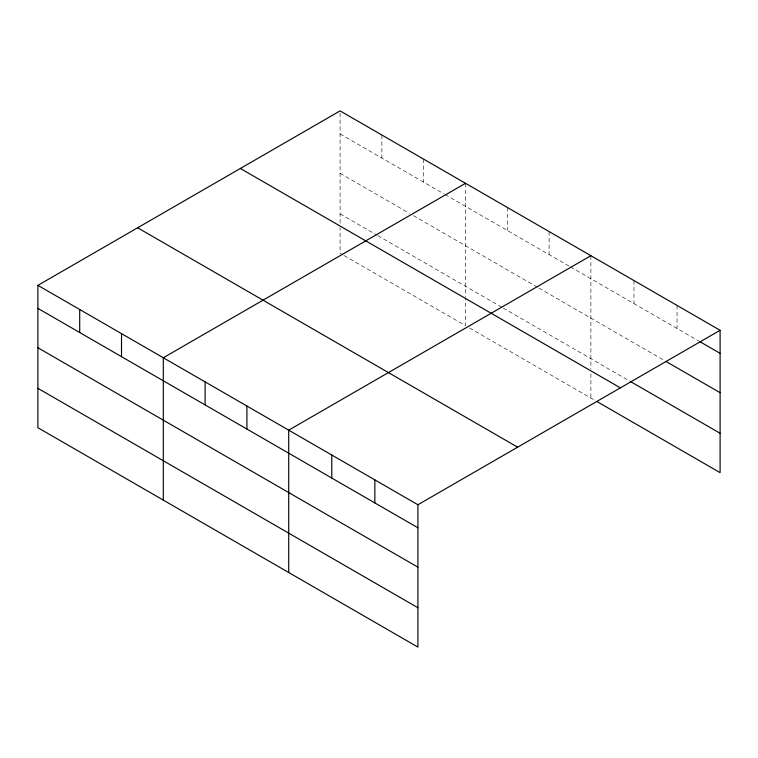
<?xml version="1.0" encoding="UTF-8"?>
<svg xmlns="http://www.w3.org/2000/svg" width="758" height="758" viewBox="0 0 758 758"><rect width="100%" height="100%" fill="white"/><g stroke="black" fill="none" stroke-linecap="round" stroke-linejoin="round"><path stroke-width="0.57" stroke-dasharray="3.79 2.84" d="M340.086 223.136L340.086 110.895M340.086 133.92L444.074 193.963M445.098 194.55L569.485 266.371M570.499 266.958L698.563 340.892M340.086 173.298L409.415 213.33M413.489 215.679L537.877 287.5M538.9 288.087L663.705 360.135M340.086 213.87L376.783 235.056M377.806 235.653L502.194 307.464M503.208 308.051L629.86 381.17M343.137 255.01L340.086 253.248L340.086 227.77M344.16 255.598L465.488 325.646L465.488 297.856M469.562 328.006L594.992 400.413M677.027 305.427L677.027 328.46M633.963 280.564L633.963 303.598M590.889 255.692L590.889 369.099M590.889 373.732L590.889 398.045M549.095 231.56L549.095 254.593M507.291 207.427L507.291 230.46M465.488 183.294L465.488 296.691M423.684 159.161L423.684 182.195M381.88 135.028L381.88 158.062"/><path stroke-width="1.14" d="M417.914 567.164L417.914 504.752L37.9 285.359L37.9 427.711L417.914 647.105L417.914 567.164L37.9 347.761M597.048 401.598L720.1 472.641L720.1 330.289L340.086 110.895L37.9 285.359M465.488 183.294L163.302 357.757L163.302 500.109M590.889 255.692L288.713 430.156L288.713 572.508M417.914 504.752L720.1 330.289M699.587 341.488L720.1 353.323M665.751 361.32L720.1 392.701M630.883 381.767L720.1 433.273M240.362 168.466L620.376 387.869M137.624 227.779L517.638 447.182M37.9 308.383L417.914 527.786M37.9 388.333L417.914 607.736M374.85 479.89L374.85 502.924M331.777 455.027L331.777 478.061M246.909 406.023L246.909 429.056M205.105 381.89L205.105 404.924M121.507 333.624L121.507 356.658M79.704 309.491L79.704 332.525"/></g></svg>
